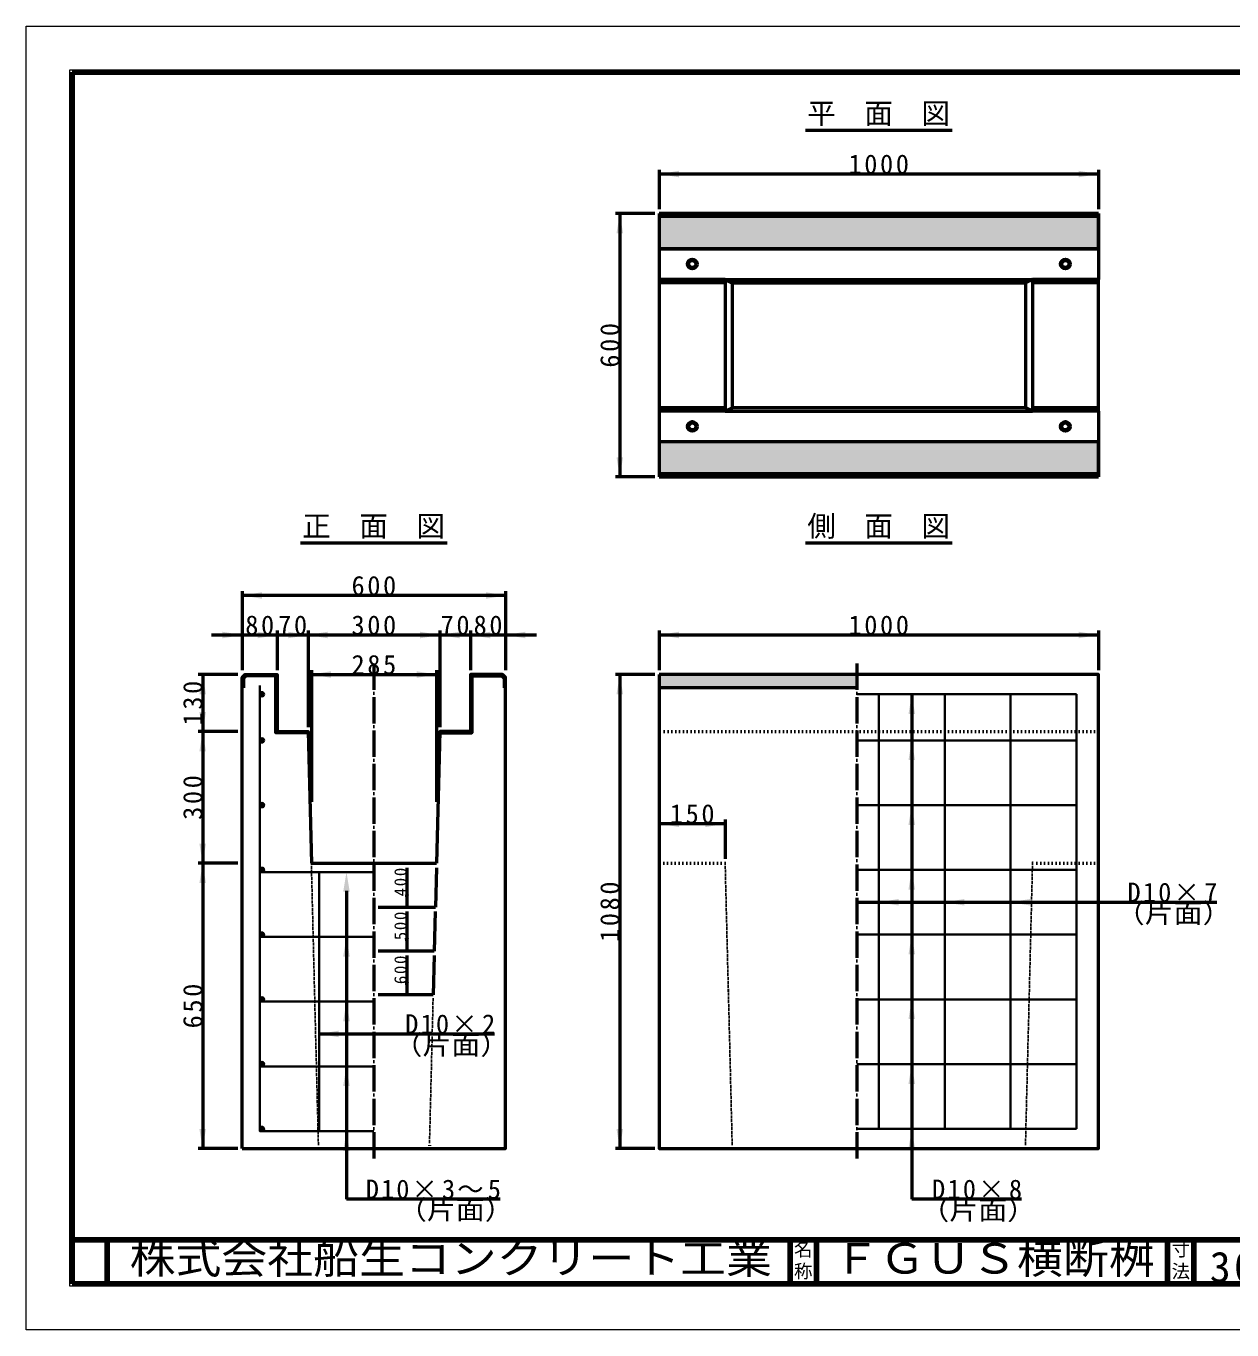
# Model space of a CAD drawing. Units: millimetres, scale not verified. Extents: x -2102 to 2102, y -1485 to 1485.
# Drawn here: x -2102 to 644, y -1485 to 1485 of the extents above; entities that cross this region are included whole.
import ezdxf
from ezdxf.enums import TextEntityAlignment as Align

# ---------------------------------------------------------------- set-up
doc = ezdxf.new("R2010")
doc.units = ezdxf.units.MM
doc.header["$LTSCALE"] = 5
doc.linetypes.add('DOTTED', pattern=[1.75, 0.25, -1.5])
doc.linetypes.add('LONG_DASHED_DOTTED', pattern=[15.25, 12, -1.5, 0.25, -1.5])
doc.layers.add('0-0_V-nasSTD', color=7, linetype='Continuous', lineweight=50)
doc.layers.add('0-1_0', color=7, linetype='Continuous', lineweight=50)
doc.styles.add('ＭＳ ゴシック', font='')
doc.styles.get('ＭＳ ゴシック').set_extended_font_data('MS Gothic')

msp = doc.modelspace()

# ---------------------------------------------------------------- linework, layer by layer
at = {"layer": '0-0_V-nasSTD', "lineweight": 100}
for p, q in [((-1997.5, 1380), (-1997.5, -1380)), ((-1997.5, -1280), (1997.5, -1280)), ((-1917.5, -1280), (-1917.5, -1380)), ((-362.5, -1280), (-362.5, -1380)), ((-302.5, -1280), (-302.5, -1380)), ((497.5, -1280), (497.5, -1380)), ((557.5, -1280), (557.5, -1380)), ((-1997.5, -1380), (1997.5, -1380))]:
    msp.add_line(p, q, dxfattribs=at)
at = {"layer": '0-0_V-nasSTD'}
for p, q in [((-660.293, 1157.918), (-660.293, 1067.918)), ((339.707, 1147.918), (-660.293, 1147.918)), ((339.707, 1157.918), (339.707, 1067.918)), ((-670.293, 1057.918), (-760.293, 1057.918)), ((-750.293, 1057.918), (-750.293, 457.918)), ((339.707, 1057.918), (-660.293, 1057.918)), ((-660.293, 1057.918), (-660.293, 907.918)), ((339.707, 1050.918), (-660.293, 1050.918)), ((339.707, 1057.918), (339.707, 907.918)), ((339.707, 977.918), (-660.293, 977.918)), ((-660.293, 907.918), (-660.293, 607.918)), ((-510.293, 907.918), (-660.293, 907.918)), ((-510.293, 900.418), (-660.293, 900.418)), ((-510.293, 907.918), (-510.293, 607.918)), ((-510.293, 907.918), (-494.043, 900.418)), ((-510.293, 907.918), (189.707, 907.918)), ((-494.043, 900.418), (-494.043, 615.418)), ((-494.043, 900.418), (173.457, 900.418)), ((189.707, 907.918), (173.457, 900.418)), ((173.457, 900.418), (173.457, 615.418)), ((339.707, 907.918), (189.707, 907.918)), ((189.707, 907.918), (189.707, 607.918)), ((339.707, 900.418), (189.707, 900.418)), ((339.707, 607.918), (339.707, 907.918)), ((-510.293, 615.418), (-660.293, 615.418)), ((-510.293, 607.918), (-660.293, 607.918)), ((-660.293, 607.918), (-660.293, 457.918)), ((-510.293, 607.918), (-494.043, 615.418)), ((-510.293, 607.918), (189.707, 607.918)), ((173.457, 615.418), (-494.043, 615.418)), ((189.707, 607.918), (173.457, 615.418)), ((339.707, 615.418), (189.707, 615.418)), ((339.707, 607.918), (189.707, 607.918)), ((339.707, 607.918), (339.707, 457.918)), ((339.707, 537.918), (-660.293, 537.918)), ((-670.293, 457.918), (-760.293, 457.918)), ((339.707, 464.918), (-660.293, 464.918)), ((-660.293, 457.918), (339.707, 457.918)), ((-1610.293, 197.918), (-1610.293, 17.918)), ((-1010.293, 187.918), (-1610.293, 187.918)), ((-1010.293, 197.918), (-1010.293, 17.918)), ((-1610.293, 97.918), (-1680.293, 97.918)), ((-1530.293, 97.918), (-1610.293, 97.918)), ((-1530.293, 107.918), (-1530.293, 17.918)), ((-1460.293, 97.918), (-1530.293, 97.918)), ((-1460.293, 107.918), (-1460.293, -112.082)), ((-1160.293, 97.918), (-1460.293, 97.918)), ((-1160.293, 107.918), (-1160.293, -112.082)), ((-1090.293, 97.918), (-1160.293, 97.918)), ((-1090.293, 107.918), (-1090.293, 17.918)), ((-1010.293, 97.918), (-1090.293, 97.918)), ((-940.293, 97.918), (-1010.293, 97.918)), ((-660.293, 107.918), (-660.293, 17.918)), ((339.707, 97.918), (-660.293, 97.918)), ((339.707, 107.918), (339.707, 17.918)), ((-1620.293, 7.918), (-1710.293, 7.918)), ((-1700.293, 7.918), (-1700.293, -122.082)), ((-1603.293, 7.918), (-1610.293, 0.918)), ((-1610.293, -1072.082), (-1610.293, 0.918)), ((-1601.967, 4.718), (-1607.093, -0.408)), ((-1603.293, 7.918), (-1530.293, 7.918)), ((-1533.493, 4.718), (-1601.967, 4.718)), ((-1533.493, 4.718), (-1533.493, -125.282)), ((-1530.293, 7.918), (-1530.293, -122.082)), ((-1452.793, 17.918), (-1452.793, -282.082)), ((-1452.793, 7.918), (-1167.793, 7.918)), ((-1167.793, 17.918), (-1167.793, -282.082)), ((-1017.293, 7.918), (-1090.293, 7.918)), ((-1090.293, 7.918), (-1090.293, -122.082)), ((-1087.093, 4.718), (-1087.093, -125.282)), ((-1087.093, 4.718), (-1018.618, 4.718)), ((-1018.618, 4.718), (-1013.493, -0.408)), ((-1017.293, 7.918), (-1010.293, 0.918)), ((-670.293, 7.918), (-760.293, 7.918)), ((-750.293, 7.918), (-750.293, -1072.082)), ((-660.293, 7.918), (-660.293, -22.082)), ((-210.293, 7.918), (-660.293, 7.918)), ((-1607.093, -22.082), (-1610.293, -22.082)), ((-1607.093, -0.408), (-1607.093, -22.082)), ((-1013.493, -0.408), (-1013.493, -22.082)), ((-1013.493, -22.082), (-1010.293, -22.082)), ((-210.293, -22.082), (-660.293, -22.082)), ((-85.293, -37.082), (-85.293, -1187.082)), ((-1620.293, -122.082), (-1710.293, -122.082)), ((-1700.293, -122.082), (-1700.293, -422.082)), ((-1460.213, -125.282), (-1533.493, -125.282)), ((-1530.293, -122.082), (-1460.293, -122.082)), ((-1460.293, -122.082), (-1452.793, -422.082)), ((-1160.293, -122.082), (-1167.793, -422.082)), ((-1160.373, -125.282), (-1087.093, -125.282)), ((-1160.293, -122.082), (-1090.293, -122.082)), ((-510.293, -322.082), (-510.293, -412.082)), ((-510.293, -332.082), (-660.293, -332.082)), ((-1620.293, -422.082), (-1710.293, -422.082)), ((-1700.293, -422.082), (-1700.293, -1072.082)), ((-1452.793, -422.082), (-1167.793, -422.082)), ((-1235.293, -432.082), (-1235.293, -522.082)), ((-1168.043, -432.079), (-1170.293, -522.082)), ((-1372.793, -484.582), (-1372.793, -1187.082)), ((-1300.293, -522.082), (-1170.293, -522.082)), ((-1235.293, -532.082), (-1235.293, -622.082)), ((-1170.543, -532.11), (-1172.793, -622.082)), ((-210.293, -510.832), (609.707, -510.832)), ((-1172.793, -622.082), (-1300.293, -622.082)), ((-1235.293, -632.082), (-1235.293, -722.082)), ((-1173.043, -632.11), (-1175.293, -722.082)), ((-1175.293, -722.082), (-1300.293, -722.082)), ((-1435.293, -810.832), (-1035.293, -810.832)), ((-1620.293, -1072.082), (-1710.293, -1072.082)), ((-670.293, -1072.082), (-760.293, -1072.082)), ((-1022.793, -1187.082), (-1372.793, -1187.082)), ((164.707, -1187.082), (-85.293, -1187.082))]:
    msp.add_line(p, q, dxfattribs=at)
at = {"layer": '0-0_V-nasSTD', "linetype": 'LONG_DASHED_DOTTED'}
for p, q in [((-1310.293, 32.918), (-1310.293, -1097.082)), ((-210.293, 32.918), (-210.293, -1097.082))]:
    msp.add_line(p, q, dxfattribs=at)
at = {"layer": '0-0_V-nasSTD', "lineweight": 35}
for p, q in [((-210.293, -37.082), (289.707, -37.082)), ((-160.293, -37.082), (-160.293, -1027.082)), ((-10.293, -37.082), (-10.293, -1027.082)), ((139.707, -37.082), (139.707, -1027.082)), ((289.707, -37.082), (289.707, -1027.082)), ((-210.293, -142.082), (289.707, -142.082)), ((-210.293, -289.582), (289.707, -289.582)), ((-1570.293, -442.082), (-1310.293, -442.082)), ((-1435.293, -442.082), (-1435.293, -1032.082)), ((-210.293, -437.082), (289.707, -437.082)), ((-1570.293, -589.582), (-1310.293, -589.582)), ((-210.293, -584.582), (289.707, -584.582)), ((-1570.293, -737.082), (-1310.293, -737.082)), ((-210.293, -732.082), (289.707, -732.082)), ((-1570.293, -884.582), (-1310.293, -884.582)), ((-210.293, -879.582), (289.707, -879.582)), ((-210.293, -1027.082), (289.707, -1027.082))]:
    msp.add_line(p, q, dxfattribs=at)
at = {"layer": '0-0_V-nasSTD', "linetype": 'DOTTED'}
for p, q in [((339.707, -122.082), (-660.293, -122.082)), ((-1452.793, -422.082), (-1436.543, -1072.082)), ((-510.293, -422.082), (-660.293, -422.082)), ((-510.293, -422.082), (-494.043, -1072.082)), ((189.707, -422.082), (173.457, -1072.082)), ((339.707, -422.082), (189.707, -422.082)), ((-1175.543, -732.079), (-1184.043, -1072.082))]:
    msp.add_line(p, q, dxfattribs=at)
at = {"layer": '0-0_V-nasSTD', "lineweight": 18}
for points in [[(-2102.5, -1485), (-2102.5, 1485), (2102.5, 1485), (2102.5, -1485)], [(-2002.5, -1385), (-2002.5, 1385), (2002.5, 1385), (2002.5, -1385)], [(-660.293, -22.082), (-210.293, -22.082), (-210.293, 7.918), (-660.293, 7.918)]]:
    msp.add_lwpolyline(points, close=True, dxfattribs=at)
at = {"layer": '0-0_V-nasSTD', "lineweight": 100}
msp.add_lwpolyline([(1997.5, -1380), (1997.5, 1380), (-1997.5, 1380)], dxfattribs=at)
at = {"layer": '0-0_V-nasSTD'}
for points in [[(339.707, 977.918), (339.707, 1050.918), (-660.293, 1050.918), (-660.293, 977.918)], [(339.707, 464.918), (339.707, 537.918), (-660.293, 537.918), (-660.293, 464.918)], [(-1607.093, -22.082), (-1610.293, -22.082), (-1610.293, 0.918), (-1603.293, 7.918), (-1530.293, 7.918), (-1530.293, -122.082), (-1460.293, -122.082), (-1460.213, -125.282), (-1533.493, -125.282), (-1533.493, 4.718), (-1601.967, 4.718), (-1607.093, -0.408)], [(-1013.493, -22.082), (-1010.293, -22.082), (-1010.293, 0.918), (-1017.293, 7.918), (-1090.293, 7.918), (-1090.293, -122.082), (-1160.293, -122.082), (-1160.373, -125.282), (-1087.093, -125.282), (-1087.093, 4.718), (-1018.618, 4.718), (-1013.493, -0.408)]]:
    msp.add_lwpolyline(points, close=True, dxfattribs=at)
for points in [[(-1610.293, -1072.082), (-1010.293, -1072.082), (-1010.293, 0.918)], [(-660.293, -22.082), (-660.293, -1072.082), (339.707, -1072.082), (339.707, 7.918), (-660.293, 7.918)]]:
    msp.add_lwpolyline(points, dxfattribs=at)
at = {"layer": '0-0_V-nasSTD', "lineweight": 35}
msp.add_lwpolyline([(-1570.293, -17.082), (-1570.293, -1032.082), (-1310.293, -1032.082)], dxfattribs=at)
at = {"layer": '0-0_V-nasSTD'}
for centre, radius in [((-585.293, 942.918), 11), ((-585.293, 942.918), 8), ((264.707, 942.918), 11), ((264.707, 942.918), 8), ((-585.293, 572.918), 11), ((-585.293, 572.918), 8), ((264.707, 572.918), 11), ((264.707, 572.918), 8)]:
    msp.add_circle(centre, radius, dxfattribs=at)
at = {"layer": '0-0_V-nasSTD', "lineweight": 35}
for centre in [(-1565.293, -37.082), (-1565.293, -37.082), (-1565.293, -142.082), (-1565.293, -142.082), (-1565.293, -289.582), (-1565.293, -437.082), (-1565.293, -584.582), (-1565.293, -732.082), (-1565.293, -879.582), (-1565.293, -1027.082)]:
    msp.add_circle(centre, 5, dxfattribs=at)
at = {"layer": '0-0_V-nasSTD', "lineweight": 18}
for centre in [(-1565.293, -289.582), (-1565.293, -437.082), (-1565.293, -584.582), (-1565.293, -732.082), (-1565.293, -879.582), (-1565.293, -1027.082)]:
    msp.add_circle(centre, 5, dxfattribs=at)
at = {"layer": '0-0_V-nasSTD'}
for points in [[(-660.293, 1147.918), (-615.293, 1140.418), (-615.293, 1155.418)], [(294.707, 1140.418), (294.707, 1155.418), (339.707, 1147.918)], [(-757.793, 1012.918), (-750.293, 1057.918), (-742.793, 1012.918)], [(-660.293, 977.918), (-660.293, 1050.918), (339.707, 1050.918)], [(-660.293, 977.918), (339.707, 977.918), (339.707, 1050.918)], [(-660.293, 464.918), (-660.293, 537.918), (339.707, 537.918)], [(-660.293, 464.918), (339.707, 464.918), (339.707, 537.918)], [(-757.793, 502.918), (-750.293, 457.918), (-742.793, 502.918)], [(-1610.293, 187.918), (-1565.293, 180.418), (-1565.293, 195.418)], [(-1055.293, 180.418), (-1055.293, 195.418), (-1010.293, 187.918)], [(-1655.293, 90.418), (-1655.293, 105.418), (-1610.293, 97.918)], [(-1575.293, 90.418), (-1575.293, 105.418), (-1530.293, 97.918)], [(-1505.293, 90.418), (-1505.293, 105.418), (-1460.293, 97.918)], [(-1460.293, 97.918), (-1415.293, 90.418), (-1415.293, 105.418)], [(-1205.293, 90.418), (-1205.293, 105.418), (-1160.293, 97.918)], [(-1160.293, 97.918), (-1115.293, 90.418), (-1115.293, 105.418)], [(-1090.293, 97.918), (-1045.293, 90.418), (-1045.293, 105.418)], [(-1010.293, 97.918), (-965.293, 90.418), (-965.293, 105.418)], [(-660.293, 97.918), (-615.293, 90.418), (-615.293, 105.418)], [(294.707, 90.418), (294.707, 105.418), (339.707, 97.918)], [(-1707.793, -37.082), (-1700.293, 7.918), (-1692.793, -37.082)], [(-1610.293, 0.918), (-1607.093, -0.408), (-1603.293, 7.918)], [(-1610.293, -22.082), (-1610.293, 0.918), (-1607.093, -0.408)], [(-1607.093, -0.408), (-1603.293, 7.918), (-1601.967, 4.718)], [(-1603.293, 7.918), (-1601.967, 4.718), (-1533.493, 4.718)], [(-1603.293, 7.918), (-1533.493, 4.718), (-1530.293, 7.918)], [(-1533.493, 4.718), (-1530.293, -122.082), (-1530.293, 7.918)], [(-1533.493, -125.282), (-1533.493, 4.718), (-1530.293, -122.082)], [(-1452.793, 7.918), (-1407.793, 0.418), (-1407.793, 15.418)], [(-1212.793, 0.418), (-1212.793, 15.418), (-1167.793, 7.918)], [(-1090.293, -122.082), (-1090.293, 7.918), (-1087.093, 4.718)], [(-1090.293, 7.918), (-1087.093, 4.718), (-1017.293, 7.918)], [(-1090.293, -122.082), (-1087.093, -125.282), (-1087.093, 4.718)], [(-1087.093, 4.718), (-1018.618, 4.718), (-1017.293, 7.918)], [(-1018.618, 4.718), (-1017.293, 7.918), (-1013.493, -0.408)], [(-1017.293, 7.918), (-1013.493, -0.408), (-1010.293, 0.918)], [(-1013.493, -0.408), (-1010.293, -22.082), (-1010.293, 0.918)], [(-757.793, -37.082), (-750.293, 7.918), (-742.793, -37.082)], [(-660.293, -22.082), (-660.293, 7.918), (-210.293, -22.082)], [(-660.293, 7.918), (-210.293, -22.082), (-210.293, 7.918)], [(-1610.293, -22.082), (-1607.093, -22.082), (-1607.093, -0.408)], [(-1013.493, -22.082), (-1013.493, -0.408), (-1010.293, -22.082)], [(-1570.293, -37.082), (-1569.396, -34.226), (-1568.737, -40.706)], [(-1569.396, -34.226), (-1566.05, -32.14), (-1562.232, -33.128)], [(-1569.396, -34.226), (-1562.232, -33.128), (-1560.318, -36.576)], [(-1569.396, -34.226), (-1568.737, -40.706), (-1565.039, -42.076)], [(-1569.396, -34.226), (-1565.039, -42.076), (-1561.499, -40.339)], [(-1569.396, -34.226), (-1561.499, -40.339), (-1560.318, -36.576)], [(-92.793, -82.082), (-85.293, -37.082), (-77.793, -82.082)], [(-1707.793, -77.082), (-1700.293, -122.082), (-1692.793, -77.082)], [(-1707.793, -167.082), (-1700.293, -122.082), (-1692.793, -167.082)], [(-1570.293, -142.082), (-1569.396, -139.226), (-1568.737, -145.706)], [(-1569.396, -139.226), (-1566.05, -137.14), (-1562.232, -138.128)], [(-1569.396, -139.226), (-1562.232, -138.128), (-1560.318, -141.576)], [(-1569.396, -139.226), (-1568.737, -145.706), (-1565.039, -147.076)], [(-1569.396, -139.226), (-1565.039, -147.076), (-1561.499, -145.339)], [(-1569.396, -139.226), (-1561.499, -145.339), (-1560.318, -141.576)], [(-1533.493, -125.282), (-1530.293, -122.082), (-1460.213, -125.282)], [(-1530.293, -122.082), (-1460.293, -122.082), (-1460.213, -125.282)], [(-1160.373, -125.282), (-1160.293, -122.082), (-1090.293, -122.082)], [(-1160.373, -125.282), (-1090.293, -122.082), (-1087.093, -125.282)], [(-92.793, -187.082), (-85.293, -142.082), (-77.793, -187.082)], [(-1570.293, -289.582), (-1569.396, -286.726), (-1568.737, -293.206)], [(-1569.396, -286.726), (-1566.05, -284.64), (-1562.232, -285.628)], [(-1569.396, -286.726), (-1562.232, -285.628), (-1560.318, -289.076)], [(-1569.396, -286.726), (-1568.737, -293.206), (-1565.039, -294.576)], [(-1569.396, -286.726), (-1565.039, -294.576), (-1561.499, -292.839)], [(-1569.396, -286.726), (-1561.499, -292.839), (-1560.318, -289.076)], [(-92.793, -334.582), (-85.293, -289.582), (-77.793, -334.582)], [(-660.293, -332.082), (-615.293, -339.582), (-615.293, -324.582)], [(-555.293, -339.582), (-555.293, -324.582), (-510.293, -332.082)], [(-1707.793, -377.082), (-1700.293, -422.082), (-1692.793, -377.082)], [(-1707.793, -467.082), (-1700.293, -422.082), (-1692.793, -467.082)], [(-1570.293, -437.082), (-1569.396, -434.226), (-1568.737, -440.706)], [(-1569.396, -434.226), (-1566.05, -432.14), (-1562.232, -433.128)], [(-1569.396, -434.226), (-1562.232, -433.128), (-1560.318, -436.576)], [(-1569.396, -434.226), (-1568.737, -440.706), (-1565.039, -442.076)], [(-1569.396, -434.226), (-1565.039, -442.076), (-1561.499, -440.339)], [(-1569.396, -434.226), (-1561.499, -440.339), (-1560.318, -436.576)], [(-1380.293, -487.082), (-1372.793, -442.082), (-1365.293, -487.082)], [(-92.793, -482.082), (-85.293, -437.082), (-77.793, -482.082)], [(-1240.093, -493.282), (-1235.293, -522.082), (-1230.493, -493.282)], [(-160.293, -510.832), (-115.293, -518.332), (-115.293, -503.332)], [(-10.293, -510.832), (34.707, -518.332), (34.707, -503.332)], [(139.707, -510.832), (184.707, -518.332), (184.707, -503.332)], [(-1570.293, -584.582), (-1569.396, -581.726), (-1568.737, -588.206)], [(-1569.396, -581.726), (-1566.05, -579.64), (-1562.232, -580.628)], [(-1569.396, -581.726), (-1562.232, -580.628), (-1560.318, -584.076)], [(-1569.396, -581.726), (-1568.737, -588.206), (-1565.039, -589.576)], [(-1569.396, -581.726), (-1565.039, -589.576), (-1561.499, -587.839)], [(-1569.396, -581.726), (-1561.499, -587.839), (-1560.318, -584.076)], [(-1380.293, -634.582), (-1372.793, -589.582), (-1365.293, -634.582)], [(-1240.093, -593.282), (-1235.293, -622.082), (-1230.493, -593.282)], [(-92.793, -629.582), (-85.293, -584.582), (-77.793, -629.582)], [(-1240.093, -693.282), (-1235.293, -722.082), (-1230.493, -693.282)], [(-1570.293, -732.082), (-1569.396, -729.226), (-1568.737, -735.706)], [(-1569.396, -729.226), (-1566.05, -727.14), (-1562.232, -728.128)], [(-1569.396, -729.226), (-1562.232, -728.128), (-1560.318, -731.576)], [(-1569.396, -729.226), (-1568.737, -735.706), (-1565.039, -737.076)], [(-1569.396, -729.226), (-1565.039, -737.076), (-1561.499, -735.339)], [(-1569.396, -729.226), (-1561.499, -735.339), (-1560.318, -731.576)], [(-1380.293, -782.082), (-1372.793, -737.082), (-1365.293, -782.082)], [(-92.793, -777.082), (-85.293, -732.082), (-77.793, -777.082)], [(-1435.293, -810.832), (-1390.293, -818.332), (-1390.293, -803.332)], [(-1570.293, -879.582), (-1569.396, -876.726), (-1568.737, -883.206)], [(-1569.396, -876.726), (-1566.05, -874.64), (-1562.232, -875.628)], [(-1569.396, -876.726), (-1562.232, -875.628), (-1560.318, -879.076)], [(-1569.396, -876.726), (-1568.737, -883.206), (-1565.039, -884.576)], [(-1569.396, -876.726), (-1565.039, -884.576), (-1561.499, -882.839)], [(-1569.396, -876.726), (-1561.499, -882.839), (-1560.318, -879.076)], [(-1380.293, -929.582), (-1372.793, -884.582), (-1365.293, -929.582)], [(-92.793, -924.582), (-85.293, -879.582), (-77.793, -924.582)], [(-1707.793, -1027.082), (-1700.293, -1072.082), (-1692.793, -1027.082)], [(-1570.293, -1027.082), (-1569.396, -1024.226), (-1568.737, -1030.706)], [(-1569.396, -1024.226), (-1566.05, -1022.14), (-1562.232, -1023.128)], [(-1569.396, -1024.226), (-1562.232, -1023.128), (-1560.318, -1026.576)], [(-1569.396, -1024.226), (-1568.737, -1030.706), (-1565.039, -1032.076)], [(-1569.396, -1024.226), (-1565.039, -1032.076), (-1561.499, -1030.339)], [(-1569.396, -1024.226), (-1561.499, -1030.339), (-1560.318, -1026.576)], [(-1380.293, -1077.082), (-1372.793, -1032.082), (-1365.293, -1077.082)], [(-757.793, -1027.082), (-750.293, -1072.082), (-742.793, -1027.082)], [(-92.793, -1072.082), (-85.293, -1027.082), (-77.793, -1072.082)]]:
    msp.add_solid(points, dxfattribs=at)
at = {"layer": '0-1_0'}
for p, q in [((-327.293, 1247.918), (6.707, 1247.918)), ((-1477.293, 307.918), (-1143.293, 307.918)), ((-327.293, 307.918), (6.707, 307.918))]:
    msp.add_line(p, q, dxfattribs=at)

# ---------------------------------------------------------------- texts
at = {"layer": '0-0_V-nasSTD', "style": 'ＭＳ ゴシック'}
for s, height, p in [('平\u3000面\u3000図', 47.65, (-323.297, 1247.918)), ('正\u3000面\u3000図', 47.65, (-1473.297, 307.918)), ('側\u3000面\u3000図', 47.65, (-323.297, 307.918)), ('名', 30.79, (-353.518, -1326.001)), ('寸', 30.79, (506.482, -1326.001)), ('称', 30.79, (-353.524, -1375.99)), ('法', 30.79, (506.476, -1375.99))]:
    msp.add_text(s, height=height, dxfattribs=at).set_placement(p, align=Align.BOTTOM_LEFT)
at = {"layer": '0-0_V-nasSTD', "style": 'ＭＳ ゴシック', "width": 1.1}
for s, height, p in [('（片面）', 43.99, (379.059, -570.832)), ('（片面）', 43.99, (-1265.941, -870.832)), ('（片面）', 43.99, (-1255.914, -1246.382)), ('（片面）', 43.99, (-65.941, -1247.082)), ('株式会社船生コンクリート工業', 69.65, (-1866.75, -1377.45)), ('ＦＧＵＳ横断桝', 69.65, (-263.5, -1377.53))]:
    msp.add_text(s, height=height, dxfattribs=at).set_placement(p, align=Align.BOTTOM_LEFT)
at = {"layer": '0-0_V-nasSTD', "attachment_point": 7, "style": 'ＭＳ ゴシック'}
for s, insert, char_height in [('\\T1.2;1000', (-229.398, 1147.918), 43.99), ('\\T1.2;600', (-1361.28, 187.918), 43.99), ('\\T1.2;80', (-1603.293, 97.918), 43.99), ('\\T1.2;70', (-1528.293, 97.918), 43.99), ('\\T1.2;300', (-1361.28, 97.918), 43.99), ('\\T1.2;70', (-1158.293, 97.918), 43.99), ('\\T1.2;80', (-1083.293, 97.918), 43.99), ('\\T1.2;1000', (-229.398, 97.918), 43.99), ('\\T1.2;285', (-1361.28, 7.918), 43.99), ('\\T1.2;150', (-636.28, -332.082), 43.99), ('\\T1.17;D10×7', (405.945, -510.832), 43.99), ('\\T1.17;D10×2', (-1239.055, -810.832), 43.99), ('\\T1.16;D10×3～5', (-1328.793, -1187.082), 43.99), ('\\T1.17;D10×8', (-39.055, -1187.082), 43.99), ('\\T1.17;300×300～300×600', (593.5, -1377.492), 69.65)]:
    msp.add_mtext(s, dxfattribs=dict(at, insert=insert, char_height=char_height))
at = {"layer": '0-0_V-nasSTD', "attachment_point": 7, "rotation": 90, "style": 'ＭＳ ゴシック'}
for s, insert, char_height in [('\\T1.2;600', (-750.293, 706.931), 43.99), ('\\T1.2;130', (-1700.293, -108.069), 43.99), ('\\T1.2;300', (-1700.293, -323.069), 43.99), ('\\T1.2;400', (-1235.293, -497.362), 28.15), ('\\T1.2;1080', (-750.293, -601.188), 43.99), ('\\T1.2;500', (-1235.293, -597.362), 28.15), ('\\T1.2;600', (-1235.293, -697.362), 28.15), ('\\T1.2;650', (-1700.293, -798.069), 43.99)]:
    msp.add_mtext(s, dxfattribs=dict(at, insert=insert, char_height=char_height))

doc.saveas('drawing.dxf')
